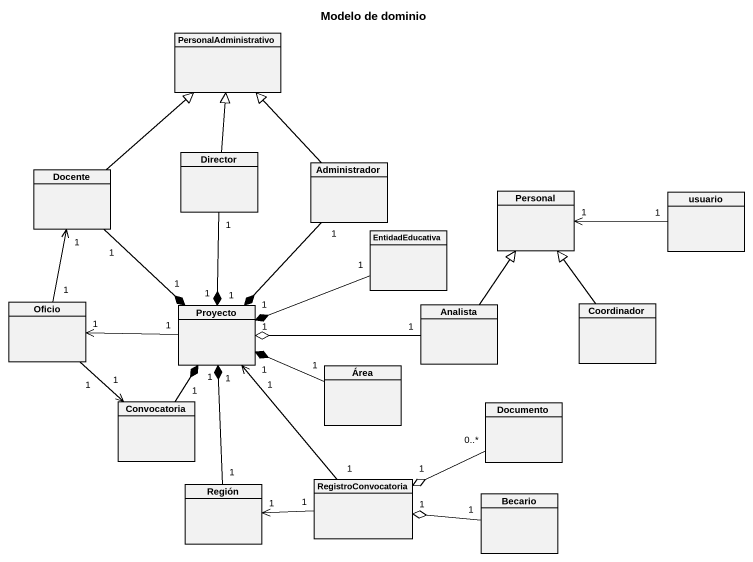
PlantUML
@startuml
title Modelo de dominio
hide circle
hide empty members
class PersonalAdministrativo
class Docente
class Director
class Administrador
class Personal
class usuario
class EntidadEducativa
class Oficio
class Proyecto
class Analista
class Coordinador
class Convocatoria
class Área
class Documento
class RegistroConvocatoria
class Región
class Becario
Docente -up-|> PersonalAdministrativo
Docente "1" --* "1" Proyecto
Director -up-|> PersonalAdministrativo
Director "1" --* "1" Proyecto
Administrador -up-|> PersonalAdministrativo
Administrador "1" --* "1" Proyecto
usuario "1" -left-> "1" Personal
EntidadEducativa "1" -left-* "1" Proyecto
Oficio "1" -up-> "1" Docente
Oficio "1" --> "1" Convocatoria
Proyecto "1" -left-> "1" Oficio
Analista -up-|> Personal
Analista "1" -left-o "1" Proyecto
Coordinador -up-|> Personal
Convocatoria "1" -up-* "1" Proyecto
Área "1" -left-* "1" Proyecto
Documento "0..*" -left-o "1" RegistroConvocatoria
RegistroConvocatoria "1" -up-> "1" Proyecto
RegistroConvocatoria "1" -left-> "1" Región
Región "1" -up-* "1" Proyecto
Becario "1" -left-o "1" RegistroConvocatoria
@enduml
